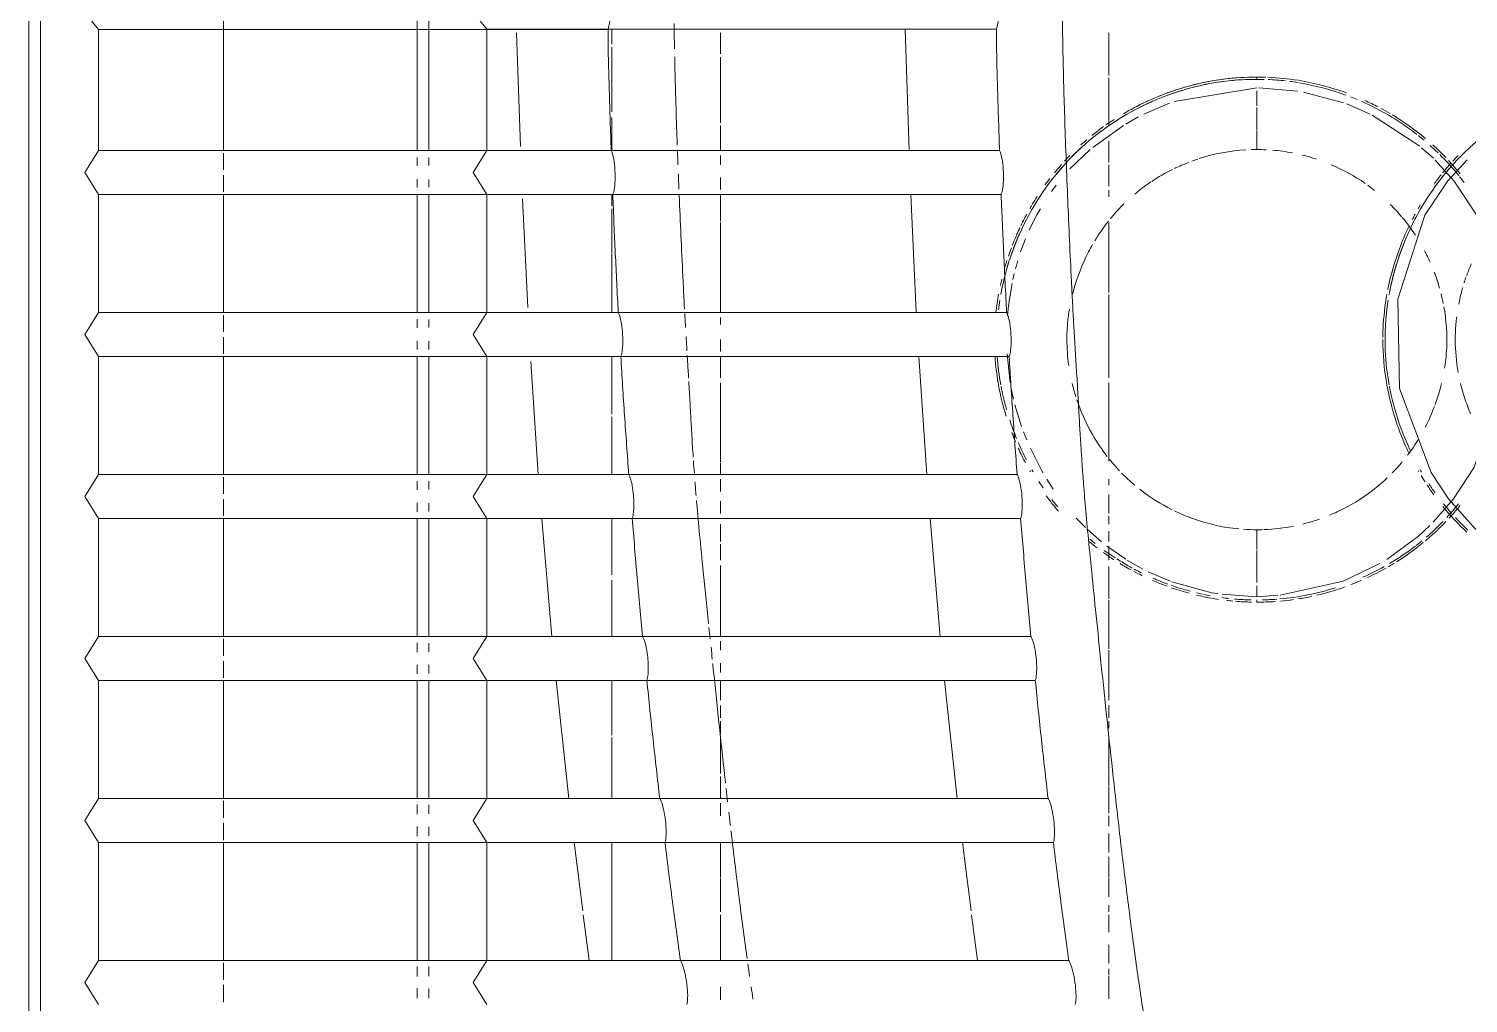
# Model space of a CAD drawing. Header units: millimetres. Extents: x -4000 to 187956, y -58990 to 162485.
# Drawn here: x 3448.1 to 3744.6, y 81072.8 to 81273.4 of the extents above; entities that cross this region are included whole.
import ezdxf

# ---------------------------------------------------------------- set-up
doc = ezdxf.new("R2010")
doc.units = ezdxf.units.MM
doc.layers.add('P-SANR-FIXT', color=6, linetype='Continuous', lineweight=9)

# ---------------------------------------------------------------- blocks, each defined once
blk = doc.blocks.new('WCPan-SquattingPan-Vitra-ArkitektSeries-5952 - CMPX502N-V886-FFS - TANG 1')
at = {"layer": 'P-SANR-FIXT', "color": 250}
for p, q in [((-252.96, 212.38), (-252.96, -390.25)), ((-238.61, 63.05), (-250.56, 77.95)), ((-250.56, 77.95), (-250.56, -314.32)), ((-133.65, 63.05), (-238.61, 63.05)), ((-238.61, 63.05), (-238.61, 38.12)), ((-133, 38.12), (-238.61, 38.12)), ((-238.61, 29.03), (-132.67, 29.03)), ((-238.61, 29.03), (-238.61, 4.77)), ((-131.54, 4.77), (-238.61, 4.77)), ((-238.61, -4.33), (-131.02, -4.33)), ((-238.61, -4.33), (-238.61, -28.59)), ((-129.37, -28.59), (-238.61, -28.59)), ((-238.61, -37.68), (-128.66, -37.68)), ((-238.61, -37.68), (-238.61, -61.94)), ((-126.53, -61.94), (-238.61, -61.94)), ((-238.61, -71.04), (-125.64, -71.04)), ((-238.61, -71.04), (-238.61, -95.3)), ((-123, -95.3), (-238.61, -95.3)), ((-238.61, -104.39), (-121.92, -104.39)), ((-238.61, -104.39), (-238.61, -128.65)), ((-118.74, -128.65), (-238.61, -128.65))]:
    blk.add_line(p, q, dxfattribs=at)
at = {"layer": 'P-SANR-FIXT', "color": 252}
for p, q in [((-212.88, 38.12), (-212.88, 199.94)), ((-17.05, 48.18), (0, 51.01)), ((0.39, 51.01), (8.43, 50.31)), ((-23.3, 45.59), (-18, 47.85)), ((9.63, 50.11), (17.83, 47.93)), ((18.5, 47.69), (23.34, 45.6)), ((-27.01, 43.55), (-24.44, 45.01)), ((23.73, 45.41), (33.56, 38.99)), ((-33.81, 38.73), (-27.5, 43.26)), ((0, 39.21), (0, 38.3)), ((33.93, 38.68), (36.35, 36.52)), ((-212.88, 34.16), (-212.88, 37.56)), ((-38.5, 34.33), (-34.35, 38.29)), ((36.73, 36.15), (40.64, 31.78)), ((-212.88, 29.59), (-212.88, 33)), ((-212.88, 4.77), (-212.88, 29.03)), ((-51.35, 4.07), (-51.14, 6.14)), ((-212.88, 0.8), (-212.88, 4.22)), ((-212.88, -3.77), (-212.88, -0.35)), ((-212.88, -28.59), (-212.88, -4.33)), ((-212.88, -32.57), (-212.88, -29.13)), ((-212.88, -37.13), (-212.88, -33.69)), ((40.52, -33.59), (36.32, -38.43)), ((-212.88, -61.94), (-212.88, -37.68)), ((-31.97, -42.5), (-35.05, -39.77)), ((33.31, -41.29), (26.78, -46.09)), ((35.61, -39.14), (33.31, -41.29)), ((-27.01, -46.07), (-30.89, -43.36)), ((-23.49, -48.1), (-26.75, -46.24)), ((-17.76, -50.6), (-22.38, -48.65)), ((0, -53.77), (-7.16, -53.25)), ((4.39, -53.46), (0, -53.77)), ((-212.88, -65.93), (-212.88, -62.47)), ((-212.88, -70.5), (-212.88, -67.03)), ((-212.88, -95.3), (-212.88, -71.04)), ((-212.88, -99.3), (-212.88, -95.8)), ((-212.88, -103.87), (-212.88, -100.36)), ((-212.88, -128.65), (-212.88, -104.39)), ((-212.88, -132.68), (-212.88, -129.14)), ((-212.88, -137.24), (-212.88, -133.7))]:
    blk.add_line(p, q, dxfattribs=at)
at = {"layer": 'P-SANR-FIXT', "color": 253}
for p, q in [((-151.68, 38.96), (-152.5, 62.32)), ((-110.49, 62.37), (-110.49, 57.98)), ((-110.49, 57.35), (-110.49, 43.83)), ((-110.49, 43.23), (-110.49, 38.12)), ((-110.49, 37.07), (-110.49, 35.13)), ((-110.49, 32.55), (-110.49, 30.09)), ((-42.31, 29.66), (-41.31, 31)), ((-150.2, 5.76), (-151.24, 28.18)), ((-110.49, 29.03), (-110.49, 23.55)), ((-110.49, 23.26), (-110.49, 4.77)), ((-48.67, 17.27), (-47.67, 19.94)), ((-49.73, 13.75), (-49.27, 15.38)), ((-50.25, 11.58), (-49.97, 12.78)), ((-110.49, 3.73), (-110.49, 2.27)), ((-110.49, -0.79), (-110.49, -3.28)), ((-148.01, -28.61), (-149.57, -5.33)), ((-110.49, -4.33), (-110.49, -8.73)), ((-50.8, -9.76), (-51.46, -3.79)), ((-110.49, -9.76), (-110.49, -26.01)), ((-50.12, -13.08), (-50.58, -10.93)), ((-48.46, -18.71), (-49.83, -14.25)), ((-47.41, -21.45), (-48.04, -19.85)), ((-44.22, -28.02), (-46.66, -23.19)), ((-110.49, -26.21), (-110.49, -28.59)), ((-110.49, -29.6), (-110.49, -32.12)), ((-41.99, -31.61), (-43.29, -29.6)), ((-110.49, -34.12), (-110.49, -36.65)), ((-145.19, -61.94), (-147.31, -37.71)), ((-35.3, -39.54), (-37.21, -37.59)), ((-110.49, -38.82), (-110.49, -42.42)), ((-110.49, -42.94), (-110.49, -46.26)), ((-110.49, -47.33), (-110.49, -61.94)), ((-110.49, -62.92), (-110.49, -64.79)), ((-110.49, -67.45), (-110.49, -69.39)), ((-141.71, -95.3), (-144.31, -71.03)), ((-110.49, -71.04), (-110.49, -75.1)), ((-110.49, -76.15), (-110.49, -78.73)), ((-138.87, -118.43), (-140.63, -104.4)), ((-137.5, -128.65), (-138.76, -119.27))]:
    blk.add_line(p, q, dxfattribs=at)
at = {"layer": 'P-SANR-FIXT', "color": 90}
for p, q in [((0, 52.99), (0, 53.21)), ((0, -54.89), (0, -54.66))]:
    blk.add_line(p, q, dxfattribs=at)
at = {"layer": 'P-SANR-FIXT', "color": 254}
for p, q in [((0, 52.76), (0, 52.99)), ((-44.1, -28.22), (-44.22, -28.02)), ((0, -39.97), (0, -40.86)), ((0, -54.66), (0, -54.43)), ((-110.49, -79.39), (-110.49, -81.99)), ((-110.49, -82.76), (-110.49, -90.19)), ((-110.49, -90.81), (-110.49, -95.3)), ((-110.49, -96.25), (-110.49, -98.88)), ((-110.49, -104.39), (-110.49, -111.62)), ((-110.49, -111.78), (-110.49, -118.65)), ((-110.49, -119.26), (-110.49, -123.72)), ((-110.49, -123.78), (-110.49, -128.65)), ((-110.49, -134.09), (-110.49, -136.8))]:
    blk.add_line(p, q, dxfattribs=at)
at = {"layer": 'P-SANR-FIXT', "color": 250, "flags": 128}
for points in [[(-129.51, 77.95), (-132.07, 70.29), (-133.65, 63.06)], [(-238.61, 38.12), (-241.4, 33.57), (-238.61, 29.03)], [(40.65, 31.77), (45.09, 25.06), (50.96, 7.94), (50.77, -10.15), (44.67, -27.2), (40.52, -33.59)], [(-238.61, 4.77), (-241.4, 0.22), (-238.61, -4.33)], [(-238.61, -28.59), (-241.4, -33.13), (-238.61, -37.68)], [(-238.61, -61.94), (-241.4, -66.49), (-238.61, -71.04)], [(-238.61, -95.3), (-241.4, -99.84), (-238.61, -104.39)], [(-238.61, -128.65), (-241.4, -133.2), (-238.61, -137.74)]]:
    blk.add_lwpolyline(points, dxfattribs=at)
at = {"layer": 'P-SANR-FIXT', "color": 253, "flags": 128}
for points in [[(-46.9, 21.7), (-45.36, 24.77), (-44.59, 26.13)], [(-51.14, 6.14), (-50.98, 7.48), (-50.43, 10.73)]]:
    blk.add_lwpolyline(points, dxfattribs=at)
at = {"layer": 'P-SANR-FIXT', "color": 252, "flags": 128}
for points in [[(25.32, -46.95), (17.8, -50.59), (4.82, -53.42)], [(-8.07, -53.13), (-9.27, -52.94), (-17.51, -50.68)]]:
    blk.add_lwpolyline(points, dxfattribs=at)
at = {"layer": 'P-SANR-FIXT', "color": 250}
for points, knots in [([(40.28, 123.24), (41.22, 123.12), (45.06, 122.64), (51.71, 121.64), (60.17, 120.01), (68.57, 117.97), (76.78, 115.45), (84.8, 112.37), (91.35, 109.16), (96.35, 106.18), (99.91, 103.74), (103.38, 100.99), (107.85, 96.84), (112.84, 90.74), (116.21, 84.15), (117.97, 79.09), (118.88, 75.48), (119.45, 72.3), (119.77, 69.47), (119.93, 66.83), (119.98, 64.71), (119.99, 63.03), (119.99, 62.01), (119.98, 61.16), (119.97, 60.06), (119.93, 58.25), (119.86, 55.26), (119.75, 51.42), (119.64, 47.54), (119.53, 44.03), (119.42, 40.71), (119.29, 36.98), (119.11, 31.92), (118.92, 26.93), (118.73, 22.47), (118.58, 19.03), (118.44, 16.16), (118.31, 13.45), (118.19, 10.96), (118.07, 8.66), (117.96, 6.69), (117.85, 4.57), (117.69, 1.79), (117.49, -1.72), (117.23, -5.98), (116.95, -10.31), (116.66, -14.74), (116.26, -20.61), (115.51, -30.84), (114.35, -45.2), (112.27, -68.07), (109.21, -96.69), (105.5, -125.36), (102.12, -148.02), (99.36, -165), (96.36, -181.94), (93.51, -196.84), (91.28, -207.81), (89.79, -214.88), (88.65, -220.17), (87.48, -225.47), (86.49, -229.85), (85.66, -233.44), (84.91, -236.67), (84.11, -240.05), (83.22, -243.76), (82.25, -247.78), (81.22, -251.94), (80.18, -256.07), (79.26, -259.65), (78.18, -263.8), (76.91, -268.61), (75.82, -272.63), (74.96, -275.78), (74.1, -278.92), (73.15, -282.36), (72.21, -285.67), (71.41, -288.37), (70.37, -291.52), (69.25, -294.43), (68.05, -296.98), (67.13, -298.69), (66.09, -300.32), (64.44, -302.55), (61.91, -305.27), (58.14, -308.26), (54.39, -310.43), (51.04, -311.95), (47.42, -313.32), (43.15, -314.51), (39.85, -315.1), (38.38, -315.31)], [0.068767, 0.068767, 0.068767, 0.068767, 0.0735294, 0.0882353, 0.1029412, 0.1176471, 0.1323529, 0.1470588, 0.1617647, 0.1691176, 0.1764706, 0.1838235, 0.1911765, 0.2058824, 0.2205882, 0.2279412, 0.2352941, 0.2426471, 0.25, 0.2573529, 0.2647059, 0.2683824, 0.2720588, 0.2738971, 0.2757353, 0.2794118, 0.2830882, 0.2867647, 0.2904412, 0.2922794, 0.2941176, 0.2977941, 0.3014706, 0.3088235, 0.3161765, 0.3235294, 0.3308824, 0.3382353, 0.3455882, 0.3492647, 0.3529412, 0.3566176, 0.3602941, 0.3676471, 0.375, 0.3823529, 0.3897059, 0.3970588, 0.4117647, 0.4411765, 0.4705882, 0.5294118, 0.5882353, 0.6176471, 0.6470588, 0.6764706, 0.7058824, 0.7242647, 0.7334559, 0.7426471, 0.7518382, 0.7610294, 0.765625, 0.7702206, 0.7794118, 0.7886029, 0.7977941, 0.8069853, 0.8115809, 0.8161765, 0.8207721, 0.8253676, 0.8299632, 0.832261, 0.8345588, 0.8391544, 0.84375, 0.8483456, 0.8529412, 0.8621324, 0.8667279, 0.8713235, 0.8759191, 0.8805147, 0.8897059, 0.8988971, 0.9080882, 0.9126838, 0.9172794, 0.9264706, 0.9340926, 0.9340926, 0.9340926, 0.9340926]), ([(-133.65, 63.06), (-133.65, 61.03), (-133.61, 58.03), (-133.49, 53.87), (-133.37, 49.49), (-133.2, 44.17), (-133.07, 40.1), (-133, 38.12)], [0, 0, 0, 0, 0.25, 0.375, 0.5, 0.75, 1, 1, 1, 1])]:
    blk.add_open_spline(points, degree=3, knots=knots, dxfattribs=at)
at = {"layer": 'P-SANR-FIXT', "color": 252}
for points, knots in [([(-119.95, 59.07), (-119.97, 60.08), (-120.01, 62.05), (-120.03, 63.53), (-120.04, 64.27)], [-0.37694065, -0.37694065, -0.37694065, -0.37694065, -0.36904762, -0.35939518, -0.35939518, -0.35939518, -0.35939518]), ([(-119.39, 39.19), (-119.45, 40.84), (-119.59, 45.13), (-119.79, 51.56), (-119.88, 55.68), (-119.92, 57.42)], [-0.4120257, -0.4120257, -0.4120257, -0.4120257, -0.4047619, -0.39285714, -0.38095238, -0.38095238, -0.38095238, -0.38095238]), ([(0, 47.29), (0, 47.83), (0, 48.85), (0, 49.91), (0, 50.4)], [0.7958802, 0.7958802, 0.7958802, 0.7958802, 0.8888889, 0.9673127, 0.9673127, 0.9673127, 0.9673127]), ([(0, 42.26), (0, 42.65), (0, 43.5), (0, 44.47), (0, 44.98)], [0.457773, 0.457773, 0.457773, 0.457773, 0.5555556, 0.6555053, 0.6555053, 0.6555053, 0.6555053]), ([(-132.28, 34.73), (-132.34, 35.47), (-132.49, 36.52), (-132.77, 37.58), (-132.92, 37.97), (-133, 38.12)], [0.6, 0.6, 0.6, 0.6, 0.8, 0.9, 1, 1, 1, 1]), ([(-119.24, 35.14), (-119.25, 35.43), (-119.29, 36.47), (-119.33, 37.51), (-119.35, 38.25)], [-0.417957144, -0.417957144, -0.417957144, -0.417957144, -0.416666667, -0.413409345, -0.413409345, -0.413409345, -0.413409345]), ([(-16.95, 34.43), (-16.81, 34.49), (-15.83, 34.96), (-14.83, 35.38), (-13.97, 35.71)], [0.85730452, 0.85730452, 0.85730452, 0.85730452, 0.86111111, 0.88376489, 0.88376489, 0.88376489, 0.88376489]), ([(-132.67, 29.03), (-132.53, 29.34), (-132.3, 30.29), (-132.17, 32.06), (-132.19, 33.21), (-132.2, 33.59)], [0, 0, 0, 0, 0.2, 0.4, 0.5, 0.5, 0.5, 0.5]), ([(-25.15, 29.15), (-24.72, 29.51), (-23.64, 30.38), (-22.51, 31.18), (-21.83, 31.64)], [0.77777778, 0.77777778, 0.77777778, 0.77777778, 0.79166667, 0.8115823, 0.8115823, 0.8115823, 0.8115823]), ([(-117.9, 5.46), (-117.92, 5.87), (-118.02, 7.77), (-118.26, 12.58), (-118.59, 19.7), (-118.85, 25.56), (-118.98, 28.72), (-119, 29.15)], [-0.45997852, -0.45997852, -0.45997852, -0.45997852, -0.45833333, -0.45238095, -0.44047619, -0.42857143, -0.42666938, -0.42666938, -0.42666938, -0.42666938]), ([(-30.17, 24.07), (-30.1, 24.16), (-29.23, 25.21), (-28.3, 26.22), (-27.4, 27.1)], [0.71958218, 0.71958218, 0.71958218, 0.71958218, 0.72222222, 0.753014, 0.753014, 0.753014, 0.753014]), ([(-37.94, 8.6), (-37.89, 8.82), (-37.1, 11.8), (-35.76, 15.22), (-34.13, 18.23), (-33.85, 18.72)], [0.57764217, 0.57764217, 0.57764217, 0.57764217, 0.58333333, 0.65277778, 0.66666667, 0.66666667, 0.66666667, 0.66666667]), ([(38.52, 5.95), (39.02, 3.16), (39.28, -0.49), (39, -4.12), (38.91, -4.91)], [0.44444444, 0.44444444, 0.44444444, 0.44444444, 0.51388889, 0.53326708, 0.53326708, 0.53326708, 0.53326708]), ([(-117.69, 1.67), (-117.7, 1.85), (-117.75, 2.81), (-117.8, 3.77), (-117.85, 4.56)], [-0.464961336, -0.464961336, -0.464961336, -0.464961336, -0.464285714, -0.461173672, -0.461173672, -0.461173672, -0.461173672]), ([(-117.41, -3.12), (-117.42, -2.89), (-117.48, -1.9), (-117.54, -0.92), (-117.58, -0.17)], [-0.471134213, -0.471134213, -0.471134213, -0.471134213, -0.470238095, -0.467353629, -0.467353629, -0.467353629, -0.467353629]), ([(-117.05, -8.8), (-117.09, -8.26), (-117.17, -6.92), (-117.27, -5.33), (-117.33, -4.31), (-117.35, -4.09)], [-0.478297483, -0.478297483, -0.478297483, -0.478297483, -0.476190476, -0.473214286, -0.472355051, -0.472355051, -0.472355051, -0.472355051]), ([(-116.11, -25), (-116.12, -24.8), (-116.23, -23.09), (-116.42, -20.03), (-116.64, -15.92), (-116.84, -12.43), (-116.96, -10.23), (-117.01, -9.47)], [-0.50077706, -0.50077706, -0.50077706, -0.50077706, -0.5, -0.49404762, -0.48809524, -0.48214286, -0.47916667, -0.47916667, -0.47916667, -0.47916667]), ([(-30.82, -24.91), (-31.93, -23.47), (-34.41, -19.77), (-36.25, -15.7), (-37.08, -13.2)], [0.2891402, 0.2891402, 0.2891402, 0.2891402, 0.3333333, 0.3975856, 0.3975856, 0.3975856, 0.3975856]), ([(-128.39, -33.1), (-128.42, -32.72), (-128.54, -31.57), (-128.8, -30.18), (-129.12, -29.13), (-129.29, -28.74), (-129.37, -28.59)], [0.5, 0.5, 0.5, 0.5, 0.6, 0.8, 0.9, 1, 1, 1, 1]), ([(26.86, -29.3), (25.89, -30.21), (22.71, -32.92), (18.65, -35.37), (15.56, -36.74), (15.06, -36.95)], [0.7591942, 0.7591942, 0.7591942, 0.7591942, 0.7916667, 0.8611111, 0.8741374, 0.8741374, 0.8741374, 0.8741374]), ([(-112.93, -59.3), (-113.33, -55.47), (-114.32, -45.79), (-115.05, -38.32), (-115.41, -34.2), (-115.43, -33.97)], [-0.53075049, -0.53075049, -0.53075049, -0.53075049, -0.52380952, -0.51190476, -0.5112056, -0.5112056, -0.5112056, -0.5112056]), ([(0, -50.84), (0, -50.36), (0, -49.18), (0, -47.4), (0, -46.19), (0, -45.62)], [0.1474045, 0.1474045, 0.1474045, 0.1474045, 0.2222222, 0.3333333, 0.4444444, 0.4444444, 0.4444444, 0.4444444]), ([(-125.45, -66.45), (-125.49, -66.06), (-125.64, -64.92), (-125.92, -63.53), (-126.26, -62.49), (-126.44, -62.1), (-126.53, -61.94)], [0.5, 0.5, 0.5, 0.5, 0.6, 0.8, 0.9, 1, 1, 1, 1]), ([(-109.44, -92.19), (-109.48, -91.79), (-110.43, -83.3), (-111.3, -74.96), (-112.06, -67.67), (-112.08, -67.54)], [-0.5481991, -0.5481991, -0.5481991, -0.5481991, -0.54761905, -0.53571429, -0.5355081, -0.5355081, -0.5355081, -0.5355081]), ([(-125.64, -71.04), (-125.52, -70.72), (-125.39, -70), (-125.35, -69.02), (-125.35, -68.67)], [0, 0, 0, 0, 0.2, 0.3, 0.3, 0.3, 0.3]), ([(-121.83, -99.79), (-121.88, -99.41), (-122.05, -98.26), (-122.36, -96.88), (-122.73, -95.84), (-122.91, -95.45), (-123, -95.3)], [0.5, 0.5, 0.5, 0.5, 0.6, 0.8, 0.9, 1, 1, 1, 1]), ([(-105, -128.26), (-105.01, -128.15), (-105.58, -124.01), (-106.67, -115.71), (-107.73, -106.98), (-108.27, -102.43), (-108.32, -102)], [-0.56564772, -0.56564772, -0.56564772, -0.56564772, -0.56547619, -0.55952381, -0.55357143, -0.55295671, -0.55295671, -0.55295671, -0.55295671])]:
    blk.add_open_spline(points, degree=3, knots=knots, dxfattribs=at)
at = {"layer": 'P-SANR-FIXT', "color": 254}
for points in [[(-52.75, 8.46), (-51.64, 14.59), (-47.28, 26.49), (-35.18, 41.08), (-18.67, 50.53), (-6.24, 52.8), (0, 52.76)], [(-17.65, 49.76), (-17.19, 49.92), (-16.73, 50.07), (-16.26, 50.22)], [(-34.01, 40.58), (-33.61, 40.92), (-33.2, 41.24), (-32.78, 41.56)], [(0, 39.21), (0, 39.25), (0, 39.34), (0, 39.48)], [(34.44, 40.22), (34.06, 40.55), (33.67, 40.86), (33.27, 41.18)], [(-41.34, 33.22), (-40.91, 33.75), (-40.47, 34.27), (-40.01, 34.78)], [(-43.6, 31.05), (-43.3, 31.47), (-42.98, 31.89), (-42.66, 32.31)], [(-46.75, 26.18), (-46.63, 26.39), (-46.5, 26.6), (-46.38, 26.81)], [(-46.35, 25.95), (-46.18, 26.25), (-46.01, 26.55), (-45.83, 26.84)], [(-46.25, 27.03), (-45.93, 27.56), (-45.6, 28.09), (-45.27, 28.61)], [(-45.83, 26.84), (-45.59, 27.24), (-45.35, 27.63), (-45.1, 28.02)], [(-48.35, 22.13), (-48.07, 22.72), (-47.78, 23.3), (-47.48, 23.88)], [(-49.48, 20.74), (-49.26, 21.24), (-49.04, 21.73), (-48.81, 22.22)], [(-51.18, 16.34), (-50.99, 16.91), (-50.78, 17.48), (-50.57, 18.04)], [(-50.39, 18.53), (-50.11, 19.24), (-49.83, 19.94), (-49.52, 20.64)], [(-50.1, 18.02), (-49.75, 18.93), (-49.38, 19.84), (-48.99, 20.73)], [(-51.84, 14.24), (-51.72, 14.65), (-51.6, 15.06), (-51.47, 15.47)], [(-51.61, 13.43), (-51.46, 13.96), (-51.3, 14.49), (-51.13, 15.02)], [(-50.77, 16.14), (-50.63, 16.55), (-50.49, 16.96), (-50.34, 17.38)], [(-52.22, 11.05), (-52.1, 11.56), (-51.97, 12.07), (-51.84, 12.57)], [(-52.84, 10.34), (-52.75, 10.77), (-52.65, 11.2), (-52.55, 11.62)], [(-52.62, 9.14), (-52.51, 9.72), (-52.39, 10.29), (-52.26, 10.86)], [(-53.74, 4.79), (-53.61, 6.04), (-53.43, 7.29), (-53.2, 8.54)], [(-53.22, 5.29), (-53.14, 5.97), (-53.05, 6.64), (-52.94, 7.31)], [(-38.76, -6.14), (-39, -4.38), (-39.13, -2.61), (-39.13, -0.84)], [(-53.28, -9.76), (-53.59, -7.97), (-53.8, -6.16), (-53.93, -4.34)], [(-52.75, -10.13), (-53.1, -8.21), (-53.34, -6.28), (-53.47, -4.34)], [(-53.2, -10.2), (-53.23, -10.06), (-53.25, -9.91), (-53.28, -9.76)], [(-51.64, -16.62), (-52.29, -14.51), (-52.81, -12.37), (-53.2, -10.2)], [(-49.5, -21.18), (-50.02, -19.93), (-50.49, -18.66), (-50.91, -17.37)], [(-49.72, -21.86), (-49.98, -21.24), (-50.23, -20.62), (-50.47, -19.99)], [(-47.47, -25.56), (-48.08, -24.4), (-48.64, -23.22), (-49.16, -22.01)], [(-47.68, -26.16), (-48.2, -25.17), (-48.69, -24.17), (-49.15, -23.16)], [(-46.65, -28.03), (-46.68, -27.97), (-46.72, -27.9), (-46.75, -27.84)], [(-46.1, -28.06), (-46.19, -27.91), (-46.27, -27.76), (-46.36, -27.62)], [(-44, -31.37), (-44.3, -30.93), (-44.6, -30.48), (-44.89, -30.02)], [(-42.43, -34.27), (-42.75, -33.85), (-43.07, -33.43), (-43.39, -33)], [(-40.87, -36.17), (-41.39, -35.56), (-41.9, -34.94), (-42.39, -34.31)], [(-41.03, -35.29), (-41.44, -34.79), (-41.85, -34.29), (-42.24, -33.78)], [(0, -41.15), (0, -40.99), (0, -40.9), (0, -40.86)], [(-33.28, -42.84), (-33.67, -42.53), (-34.06, -42.22), (-34.44, -41.89)], [(32.79, -43.23), (33.2, -42.91), (33.61, -42.59), (34, -42.26)], [(-27.28, -46.95), (-27.35, -46.91), (-27.43, -46.87), (-27.5, -46.82)]]:
    blk.add_open_spline(points, degree=3, dxfattribs=at)
at = {"layer": 'P-SANR-FIXT', "color": 253}
for points, knots in [([(-27.5, 45.68), (-25.98, 46.57), (-17.45, 51.06), (-7.87, 53.26), (0, 53.21)], [0.8300016, 0.8300016, 0.8300016, 0.8300016, 0.8611111, 1, 1, 1, 1]), ([(32.96, 41.42), (32.85, 41.51), (29.65, 43.98), (25.82, 46.29), (21.91, 48.06), (21.54, 48.22)], [0.78908843, 0.78908843, 0.78908843, 0.78908843, 0.79166667, 0.86111111, 0.86823494, 0.86823494, 0.86823494, 0.86823494]), ([(-33.97, 41.2), (-33.61, 41.49), (-32.83, 42.11), (-32.03, 42.7), (-31.59, 43.02)], [0.78363291, 0.78363291, 0.78363291, 0.78363291, 0.79166667, 0.80126638, 0.80126638, 0.80126638, 0.80126638]), ([(41.59, 32.94), (41.4, 33.17), (40.17, 34.67), (38.86, 36.1), (37.69, 37.26)], [0.71697792, 0.71697792, 0.71697792, 0.71697792, 0.72222222, 0.75163196, 0.75163196, 0.75163196, 0.75163196]), ([(-39.13, -0.84), (-39.13, -0.27), (-39.09, 1.82), (-38.86, 3.91), (-38.61, 5.42)], [0.5, 0.5, 0.5, 0.5, 0.51388889, 0.55122647, 0.55122647, 0.55122647, 0.55122647]), ([(38.05, -9.86), (37.96, -10.22), (37.58, -11.69), (37.12, -13.13), (36.73, -14.2)], [0.57417491, 0.57417491, 0.57417491, 0.57417491, 0.58333333, 0.61111111, 0.61111111, 0.61111111, 0.61111111]), ([(41.85, -35.01), (41.7, -35.2), (40.96, -36.1), (40.2, -36.96), (39.58, -37.63)], [0.71782497, 0.71782497, 0.71782497, 0.71782497, 0.72222222, 0.73826752, 0.73826752, 0.73826752, 0.73826752]), ([(34.27, -42.63), (33.82, -43), (32.05, -44.4), (30.2, -45.68), (28.78, -46.57)], [0.78135794, 0.78135794, 0.78135794, 0.78135794, 0.79166667, 0.82115239, 0.82115239, 0.82115239, 0.82115239])]:
    blk.add_open_spline(points, degree=3, knots=knots, dxfattribs=at)
for points in [[(-18.43, 49.96), (-17.65, 50.25), (-16.86, 50.52), (-16.06, 50.77)], [(-16.18, 50.25), (-15.77, 50.38), (-15.36, 50.51), (-14.96, 50.63)], [(-14.88, 51.12), (-12.75, 51.74), (-10.58, 52.23), (-8.38, 52.57)], [(-14.41, 50.78), (-12.34, 51.37), (-10.24, 51.82), (-8.11, 52.15)], [(-7.82, 52.2), (-5.23, 52.58), (-2.62, 52.77), (0, 52.76)], [(-7.77, 52.67), (-5.82, 52.95), (-3.85, 53.13), (-1.87, 53.19)], [(-1.66, 53.2), (-1.1, 53.21), (-0.55, 53.22), (0, 53.21)], [(0, 53.21), (0.61, 53.22), (1.22, 53.21), (1.83, 53.19)], [(1.53, 52.74), (1.02, 52.76), (0.51, 52.76), (0, 52.76)], [(2.24, 53.18), (4.33, 53.1), (6.41, 52.89), (8.48, 52.56)], [(5.89, 52.45), (4.7, 52.58), (3.51, 52.67), (2.31, 52.72)], [(8.48, 52.1), (7.92, 52.19), (7.36, 52.27), (6.79, 52.34)], [(8.63, 52.53), (11.98, 51.99), (15.28, 51.11), (18.48, 49.95)], [(18.32, 49.52), (15.19, 50.66), (11.97, 51.52), (8.69, 52.06)], [(-25.52, 46.79), (-24.89, 47.13), (-24.26, 47.45), (-23.62, 47.76)], [(-23.01, 47.55), (-22.5, 47.8), (-21.99, 48.03), (-21.47, 48.25)], [(-22.6, 48.25), (-22.15, 48.45), (-21.7, 48.65), (-21.25, 48.85)], [(-20.33, 49.23), (-19.72, 49.48), (-19.1, 49.72), (-18.47, 49.95)], [(20.67, 48.59), (20.21, 48.79), (19.75, 48.98), (19.28, 49.16)], [(22.25, 48.41), (23.16, 47.99), (24.07, 47.55), (24.96, 47.09)], [(-31.28, 42.68), (-30.31, 43.38), (-29.32, 44.03), (-28.31, 44.66)], [(-31.09, 43.37), (-30.53, 43.76), (-29.97, 44.14), (-29.4, 44.51)], [(-27.5, 45.15), (-27.19, 45.34), (-26.89, 45.52), (-26.58, 45.69)], [(-25.57, 46.25), (-24.83, 46.65), (-24.08, 47.04), (-23.32, 47.4)], [(0, 44.98), (0, 45.04), (0, 45.1), (0, 45.16)], [(25.54, 46.79), (26.19, 46.44), (26.84, 46.07), (27.48, 45.7)], [(27.93, 45.43), (30.33, 43.99), (32.61, 42.36), (34.74, 40.57)], [(-38.17, 36.76), (-37.37, 37.58), (-36.55, 38.38), (-35.69, 39.14)], [(-36.26, 39.25), (-35.85, 39.61), (-35.44, 39.97), (-35.03, 40.33)], [(37.33, 37.61), (36.8, 38.13), (36.25, 38.64), (35.7, 39.13)], [(36.24, 39.26), (37.15, 38.43), (38.04, 37.57), (38.89, 36.68)], [(-39.63, 35.91), (-39.26, 36.31), (-38.89, 36.7), (-38.51, 37.08)], [(9.34, 37.18), (10.33, 36.93), (11.3, 36.65), (12.27, 36.33)], [(39.5, 36.04), (40.32, 35.15), (41.11, 34.23), (41.88, 33.29)], [(-132.2, 33.59), (-132.22, 33.97), (-132.24, 34.36), (-132.28, 34.73)], [(42.71, 31.49), (42.4, 31.91), (42.08, 32.32), (41.76, 32.72)], [(27.47, 27.02), (28.29, 26.21), (29.07, 25.36), (29.81, 24.48)], [(-37.27, -12.62), (-37.56, -11.71), (-37.82, -10.79), (-38.05, -9.86)], [(39.12, -37.45), (39.96, -36.54), (40.77, -35.61), (41.54, -34.65)], [(34.88, -41.53), (36.08, -40.49), (37.24, -39.4), (38.34, -38.26)], [(38.95, -38.3), (38.38, -38.89), (37.8, -39.47), (37.2, -40.04)], [(37.13, -40.11), (36.36, -40.84), (35.56, -41.56), (34.73, -42.25)], [(-32.89, -43.73), (-33.44, -43.31), (-33.99, -42.87), (-34.52, -42.42)], [(-29.17, -45.78), (-29.94, -45.28), (-30.7, -44.77), (-31.45, -44.23)], [(27.29, -46.95), (29.15, -45.86), (30.94, -44.65), (32.65, -43.34)], [(-29.44, -46.16), (-30.19, -45.67), (-30.93, -45.17), (-31.66, -44.64)], [(-27.5, -46.82), (-27.95, -46.56), (-28.39, -46.28), (-28.83, -46)], [(-27.51, -47.35), (-27.73, -47.22), (-27.96, -47.08), (-28.19, -46.95)], [(-25.99, -48.22), (-26.46, -47.96), (-26.94, -47.69), (-27.4, -47.41)], [(-25.67, -47.87), (-26.21, -47.57), (-26.75, -47.27), (-27.28, -46.95)], [(28.18, -46.94), (27.79, -47.18), (27.4, -47.41), (27.01, -47.64)], [(-23.62, -49.44), (-24.2, -49.15), (-24.78, -48.86), (-25.35, -48.56)], [(-23.81, -48.83), (-24.3, -48.59), (-24.78, -48.34), (-25.26, -48.08)], [(-18.32, -51.19), (-19.37, -50.81), (-20.41, -50.39), (-21.43, -49.94)], [(21.56, -50.38), (20.83, -50.7), (20.1, -51), (19.36, -51.29)], [(21.83, -49.77), (23.32, -49.1), (24.77, -48.37), (26.19, -47.58)], [(26.53, -47.91), (25.32, -48.59), (24.09, -49.22), (22.83, -49.81)], [(-18.48, -51.62), (-19.49, -51.25), (-20.49, -50.85), (-21.48, -50.42)], [(-13.96, -53.05), (-15.2, -52.72), (-16.43, -52.34), (-17.65, -51.91)], [(-13.68, -52.66), (-15, -52.3), (-16.31, -51.9), (-17.6, -51.45)], [(-11.25, -53.24), (-11.65, -53.16), (-12.05, -53.06), (-12.45, -52.97)], [(-9.64, -53.57), (-10.09, -53.48), (-10.54, -53.4), (-10.98, -53.3)], [(4.71, -54.24), (8.6, -53.9), (12.45, -53.11), (16.18, -51.92)], [(18.2, -51.72), (16.26, -52.42), (14.28, -53.01), (12.28, -53.48)], [(-9.49, -54.06), (-10.48, -53.88), (-11.47, -53.67), (-12.45, -53.44)], [(-7.89, -54.32), (-8.38, -54.25), (-8.87, -54.17), (-9.36, -54.08)], [(-5.78, -54.13), (-6.26, -54.08), (-6.74, -54.02), (-7.22, -53.96)], [(-4.98, -54.67), (-5.4, -54.63), (-5.81, -54.59), (-6.22, -54.54)], [(-1.19, -54.42), (-2.33, -54.4), (-3.47, -54.34), (-4.61, -54.25)], [(-1.11, -54.88), (-2.21, -54.86), (-3.3, -54.81), (-4.4, -54.72)], [(3.87, -54.76), (2.58, -54.85), (1.29, -54.89), (0, -54.89)], [(1.16, -54.42), (2.14, -54.41), (3.12, -54.36), (4.09, -54.29)], [(7.55, -54.37), (6.65, -54.5), (5.74, -54.6), (4.84, -54.68)], [(11.33, -53.69), (10.38, -53.9), (9.43, -54.08), (8.48, -54.23)]]:
    blk.add_open_spline(points, degree=3, dxfattribs=at)
at = {"layer": 'P-SANR-FIXT', "color": 252}
for points in [[(0, 45.16), (0, 45.74), (0, 46.35), (0, 46.98)], [(0, 40.94), (0, 41.28), (0, 41.67), (0, 42.1)], [(0, 39.48), (0, 39.62), (0, 40), (0, 40.6), (0, 40.94)], [(-13.38, 35.93), (-12.98, 36.08), (-12.59, 36.22), (-12.19, 36.35)], [(-11.9, 36.44), (-8.77, 37.45), (-5.52, 38.06), (-2.25, 38.24)], [(-1.19, 38.29), (-0.79, 38.3), (-0.4, 38.3), (0, 38.3)], [(0, 38.3), (0.65, 38.3), (1.29, 38.29), (1.93, 38.26)], [(3.22, 38.18), (4.6, 38.06), (5.98, 37.88), (7.35, 37.61)], [(-119.04, 30.12), (-119.08, 31.16), (-119.12, 32.2), (-119.16, 33.24)], [(-21.66, 31.75), (-20.29, 32.66), (-18.85, 33.49), (-17.38, 34.22)], [(15.29, 35.19), (17.74, 34.15), (20.09, 32.86), (22.29, 31.34)], [(22.83, 30.96), (23.3, 30.62), (23.77, 30.26), (24.23, 29.9)], [(29.95, 24.32), (30.92, 23.16), (31.82, 21.94), (32.65, 20.67)], [(-33.38, 19.51), (-32.53, 20.93), (-31.58, 22.29), (-30.56, 23.58)], [(34.51, 17.52), (34.93, 16.72), (35.33, 15.91), (35.7, 15.09)], [(36.55, 13.01), (36.95, 11.95), (37.31, 10.88), (37.62, 9.79)], [(37.94, 8.6), (38.11, 7.94), (38.26, 7.27), (38.4, 6.6)], [(-131.08, 3.4), (-131.14, 3.7), (-131.29, 4.22), (-131.45, 4.61), (-131.54, 4.77)], [(-130.74, 1.38), (-130.82, 2.12), (-130.94, 2.82), (-131.08, 3.4)], [(-131.02, -4.33), (-130.88, -4.01), (-130.67, -3.06), (-130.57, -0.94), (-130.66, 0.64), (-130.74, 1.38)], [(38.9, -4.99), (38.84, -5.57), (38.76, -6.15), (38.67, -6.73)], [(36.63, -14.45), (36.07, -15.97), (35.41, -17.45), (34.66, -18.89)], [(33.36, -21.22), (32.65, -22.39), (31.88, -23.53), (31.06, -24.61)], [(-115.87, -28.33), (-115.94, -27.46), (-116, -26.62), (-116.05, -25.81)], [(-28.28, -27.87), (-28.99, -27.12), (-29.68, -26.33), (-30.34, -25.52)], [(29.96, -26), (29.3, -26.79), (28.61, -27.55), (27.89, -28.29)], [(-25.14, -30.83), (-26.08, -30.04), (-26.99, -29.2), (-27.85, -28.32)], [(-115.51, -32.95), (-115.6, -31.96), (-115.67, -31.02), (-115.74, -30.11)], [(-17.45, -35.87), (-19.81, -34.69), (-22.05, -33.28), (-24.13, -31.66)], [(-128.66, -37.68), (-128.54, -37.37), (-128.35, -36.41), (-128.31, -34.99), (-128.33, -34.24)], [(-13.38, -37.62), (-14.6, -37.17), (-15.8, -36.66), (-16.98, -36.1)], [(-3.7, -39.81), (-7.01, -39.5), (-10.26, -38.75), (-13.38, -37.62)], [(12.91, -37.77), (11.77, -38.17), (10.61, -38.52), (9.44, -38.82)], [(0, -39.97), (-0.92, -39.98), (-1.84, -39.95), (-2.75, -39.88)], [(1.29, -39.96), (0.86, -39.97), (0.43, -39.97), (0, -39.97)], [(0, -44.06), (0, -43.58), (0, -42.72), (0, -41.73), (0, -41.3), (0, -41.15)], [(7.61, -39.23), (5.59, -39.64), (3.53, -39.88), (1.47, -39.95)], [(0, -45.62), (0, -45.14), (0, -44.69), (0, -44.27)], [(0, -53.77), (0, -53.03), (0, -52.28), (0, -51.55)], [(-112.6, -62.47), (-112.69, -61.68), (-112.77, -60.9), (-112.85, -60.12)], [(-112.17, -66.62), (-112.26, -65.8), (-112.34, -64.99), (-112.43, -64.19)], [(-125.35, -68.67), (-125.34, -68.33), (-125.35, -67.96), (-125.37, -67.59)], [(-109.01, -95.99), (-109.11, -95.07), (-109.22, -94.16), (-109.32, -93.25)], [(-108.45, -100.88), (-108.55, -99.96), (-108.66, -99.04), (-108.77, -98.13)], [(-121.92, -104.39), (-121.8, -104.07), (-121.65, -103.11), (-121.67, -101.68), (-121.72, -100.93)], [(-117.46, -133.14), (-117.52, -132.75), (-117.65, -131.99), (-117.89, -130.92), (-118.16, -129.97), (-118.45, -129.19), (-118.64, -128.81), (-118.74, -128.65)], [(-104.48, -131.95), (-104.6, -131.09), (-104.72, -130.22), (-104.84, -129.35)], [(-117.44, -137.74), (-117.33, -137.43), (-117.2, -136.46), (-117.25, -135.03), (-117.33, -134.28)], [(-103.8, -136.61), (-103.93, -135.77), (-104.05, -134.93), (-104.17, -134.08)]]:
    blk.add_open_spline(points, degree=3, dxfattribs=at)
at = {"layer": 'P-SANR-FIXT', "color": 254}
for points, knots in [([(-41.7, 33.52), (-41.59, 33.65), (-41.12, 34.22), (-40.64, 34.78), (-40.26, 35.21)], [0.71922351, 0.71922351, 0.71922351, 0.71922351, 0.72222222, 0.73227869, 0.73227869, 0.73227869, 0.73227869]), ([(-48.64, 22.57), (-48.4, 23.08), (-48, 23.89), (-47.57, 24.68), (-47.42, 24.97)], [0.64266071, 0.64266071, 0.64266071, 0.64266071, 0.65277778, 0.6585502, 0.6585502, 0.6585502, 0.6585502]), ([(-51.54, -15.32), (-51.6, -15.11), (-52.05, -13.49), (-52.43, -11.85), (-52.7, -10.41)], [-0.58723672, -0.58723672, -0.58723672, -0.58723672, -0.58333333, -0.55729237, -0.55729237, -0.55729237, -0.55729237])]:
    blk.add_open_spline(points, degree=3, knots=knots, dxfattribs=at)
at = {"layer": 'P-SANR-FIXT', "color": 250}
for points in [[(-132.67, 29.03), (-132.51, 24.99), (-132.16, 16.9), (-131.75, 8.81), (-131.54, 4.77)], [(-131.02, -4.33), (-130.78, -8.36), (-130.26, -16.46), (-129.68, -24.55), (-129.37, -28.59)], [(-128.33, -34.24), (-128.34, -33.87), (-128.36, -33.48), (-128.39, -33.1)], [(-128.66, -37.68), (-128.34, -41.67), (-127.65, -49.83), (-126.91, -57.92), (-126.53, -61.94)], [(-125.37, -67.59), (-125.39, -67.21), (-125.42, -66.83), (-125.45, -66.45)], [(-125.64, -71.04), (-125.23, -75.08), (-124.38, -83.17), (-123.47, -91.26), (-123, -95.3)], [(-121.72, -100.93), (-121.75, -100.56), (-121.79, -100.17), (-121.83, -99.79)], [(-121.92, -104.39), (-121.42, -108.44), (-120.4, -116.53), (-119.3, -124.61), (-118.74, -128.65)], [(-117.33, -134.28), (-117.36, -133.9), (-117.41, -133.52), (-117.46, -133.14)]]:
    blk.add_open_spline(points, degree=3, dxfattribs=at)
blk = doc.blocks.new('CMF2_NHAXUONG_A_rvt-1-FFS - TANG 1')
at = {"layer": 'P-SANR-FIXT', "color": 252}
for p, q in [((3528.08, 81422.65), (3528.08, 81248.4)), ((3530.48, 81288.22), (3530.48, 81248.4)), ((3629.4, 81248.39), (3628.57, 81273.36)), ((3568.15, 81248.4), (3568.15, 81249.77)), ((3528.08, 81246.96), (3528.08, 81245.25)), ((3530.48, 81246.91), (3530.48, 81245.3)), ((3740.37, 81242.1), (3744.37, 81246.47)), ((3528.08, 81242.47), (3528.08, 81240.75)), ((3530.48, 81242.42), (3530.48, 81240.8)), ((3528.08, 81239.3), (3528.08, 81215.04)), ((3530.48, 81239.3), (3530.48, 81215.04)), ((3630.89, 81215.06), (3629.77, 81239.3)), ((3670.54, 81233.54), (3670.54, 81219.15)), ((3670.54, 81218.76), (3670.54, 81201.54)), ((3528.08, 81213.63), (3528.08, 81211.88)), ((3530.48, 81213.58), (3530.48, 81211.93)), ((3528.08, 81209.14), (3528.08, 81207.37)), ((3530.48, 81209.09), (3530.48, 81207.43)), ((3528.08, 81205.95), (3528.08, 81181.69)), ((3530.48, 81205.95), (3530.48, 81181.69)), ((3633.03, 81181.67), (3631.4, 81205.96)), ((3670.54, 81200.51), (3670.54, 81184.42)), ((3528.08, 81180.31), (3528.08, 81178.5)), ((3530.48, 81180.26), (3530.48, 81178.55)), ((3746.16, 81170.33), (3740.49, 81176.65)), ((3528.08, 81175.81), (3528.08, 81173.99)), ((3530.48, 81175.77), (3530.48, 81174.05)), ((3528.08, 81172.59), (3528.08, 81148.33)), ((3530.48, 81172.59), (3530.48, 81148.33)), ((3635.84, 81148.34), (3633.73, 81172.57)), ((3528.08, 81146.99), (3528.08, 81145.11)), ((3530.48, 81146.94), (3530.48, 81145.16)), ((3528.08, 81142.5), (3528.08, 81140.61)), ((3530.48, 81142.45), (3530.48, 81140.66)), ((3528.08, 81139.24), (3528.08, 81114.98)), ((3530.48, 81139.24), (3530.48, 81114.98)), ((3639.33, 81114.97), (3636.73, 81139.25)), ((3528.08, 81113.68), (3528.08, 81111.72)), ((3530.48, 81113.63), (3530.48, 81111.77)), ((3528.08, 81109.19), (3528.08, 81107.21)), ((3530.48, 81109.14), (3530.48, 81107.26)), ((3528.08, 81105.88), (3528.08, 81081.62)), ((3530.48, 81105.88), (3530.48, 81081.62)), ((3642.16, 81091.84), (3640.41, 81105.87)), ((3643.53, 81081.62), (3642.27, 81091)), ((3528.08, 81080.38), (3528.08, 81078.33)), ((3530.48, 81080.33), (3530.48, 81078.37)), ((3528.08, 81075.88), (3528.08, 81073.82)), ((3530.48, 81075.84), (3530.48, 81073.86))]:
    blk.add_line(p, q, dxfattribs=at)
at = {"layer": 'P-SANR-FIXT', "color": 250}
for p, q in [((3542.43, 81273.33), (3530.48, 81288.22)), ((3647.39, 81273.33), (3542.43, 81273.33)), ((3542.43, 81273.33), (3542.43, 81248.4)), ((3648.04, 81248.4), (3542.43, 81248.4)), ((3542.43, 81239.3), (3648.37, 81239.3)), ((3542.43, 81239.3), (3542.43, 81215.04)), ((3649.5, 81215.04), (3542.43, 81215.04)), ((3542.43, 81205.95), (3650.02, 81205.95)), ((3542.43, 81205.95), (3542.43, 81181.69)), ((3651.66, 81181.69), (3542.43, 81181.69)), ((3542.43, 81172.59), (3652.37, 81172.59)), ((3542.43, 81172.59), (3542.43, 81148.33)), ((3654.51, 81148.33), (3542.43, 81148.33)), ((3542.43, 81139.24), (3655.4, 81139.24)), ((3542.43, 81139.24), (3542.43, 81114.98)), ((3658.03, 81114.98), (3542.43, 81114.98)), ((3542.43, 81105.88), (3659.12, 81105.88)), ((3542.43, 81105.88), (3542.43, 81081.62)), ((3662.3, 81081.62), (3542.43, 81081.62))]:
    blk.add_line(p, q, dxfattribs=at)
at = {"layer": 'P-SANR-FIXT', "color": 253}
for p, q in [((3568.15, 81270.28), (3568.15, 81273.33)), ((3670.54, 81272.64), (3670.54, 81263.81)), ((3568.15, 81256.37), (3568.15, 81269.68)), ((3670.54, 81263.37), (3670.54, 81255.27)), ((3568.15, 81249.77), (3568.15, 81255.19)), ((3670.54, 81255.16), (3670.54, 81253.5)), ((3670.54, 81250.35), (3670.54, 81245.91)), ((3670.54, 81245.41), (3670.54, 81241.05)), ((3568.15, 81237.01), (3568.15, 81239.3)), ((3670.54, 81240.2), (3670.54, 81238.83)), ((3568.15, 81227.26), (3568.15, 81236.37)), ((3568.15, 81215.04), (3568.15, 81227.09)), ((3568.15, 81194.11), (3568.15, 81205.95)), ((3568.15, 81181.69), (3568.15, 81193.52)), ((3670.54, 81180.73), (3670.54, 81179.44)), ((3670.54, 81177.56), (3670.54, 81173.6)), ((3568.15, 81161.03), (3568.15, 81172.59)), ((3670.54, 81173.14), (3670.54, 81171.45)), ((3670.54, 81169.97), (3670.54, 81167.85)), ((3670.54, 81166.94), (3670.54, 81164.02)), ((3670.54, 81162.75), (3670.54, 81156.06)), ((3568.15, 81148.33), (3568.15, 81159.89)), ((3670.54, 81155.82), (3670.54, 81145.76)), ((3670.54, 81145.49), (3670.54, 81135.18)), ((3568.15, 81128.01), (3568.15, 81139.24)), ((3670.54, 81134.19), (3670.54, 81131.55)), ((3568.15, 81114.98), (3568.15, 81127.52)), ((3568.15, 81081.62), (3568.15, 81105.88))]:
    blk.add_line(p, q, dxfattribs=at)
at = {"layer": 'P-SANR-FIXT', "color": 254}
for p, q in [((3670.54, 81130.89), (3670.54, 81129.41)), ((3670.54, 81127.3), (3670.54, 81117.41)), ((3670.54, 81117.26), (3670.54, 81111.9)), ((3670.54, 81111.37), (3670.54, 81109.27)), ((3670.54, 81107.73), (3670.54, 81103.81)), ((3670.54, 81102.93), (3670.54, 81098.79)), ((3670.54, 81098.65), (3670.54, 81094.71)), ((3670.54, 81092.98), (3670.54, 81091.6)), ((3670.54, 81091.02), (3670.54, 81087.45)), ((3670.54, 81084.82), (3670.54, 81080.97)), ((3670.54, 81079.86), (3670.54, 81078.58)), ((3670.54, 81078.39), (3670.54, 81073.71))]:
    blk.add_line(p, q, dxfattribs=at)
at = {"layer": 'P-SANR-FIXT', "color": 250, "flags": 128}
for points in [[(3651.53, 81288.22), (3648.96, 81280.56), (3647.39, 81273.33)], [(3542.43, 81248.4), (3539.63, 81243.85), (3542.43, 81239.3)], [(3740.49, 81176.65), (3736.94, 81182.05), (3730.45, 81199.35), (3730.06, 81217.75), (3735.67, 81235.04), (3740.37, 81242.1)], [(3542.43, 81215.04), (3539.63, 81210.49), (3542.43, 81205.95)], [(3542.43, 81181.69), (3539.63, 81177.14), (3542.43, 81172.59)], [(3542.43, 81148.33), (3539.63, 81143.79), (3542.43, 81139.24)], [(3542.43, 81114.98), (3539.63, 81110.43), (3542.43, 81105.88)], [(3542.43, 81081.62), (3539.63, 81077.08), (3542.43, 81072.53)]]:
    blk.add_lwpolyline(points, dxfattribs=at)
at = {"layer": 'P-SANR-FIXT', "color": 250}
for points, knots in [([(3738.67, 80895.7), (3737.44, 80895.96), (3734.93, 80896.54), (3731.94, 80897.5), (3729.52, 80898.49), (3727.76, 80899.33), (3725.99, 80900.34), (3723.63, 80901.91), (3720.76, 80904.16), (3718.19, 80906.51), (3716.65, 80908.05), (3715.86, 80908.87), (3715.31, 80909.46), (3714.82, 80910.02), (3714.23, 80910.77), (3713.37, 80912.05), (3712.69, 80913.45), (3712.17, 80914.79), (3711.89, 80915.6), (3711.66, 80916.23), (3711.5, 80916.69), (3711.35, 80917.07), (3711.23, 80917.37), (3711.1, 80917.66), (3710.95, 80918.02), (3710.73, 80918.55), (3710.49, 80919.15), (3710.26, 80919.82), (3710.05, 80920.47), (3709.85, 80921.12), (3709.65, 80921.83), (3709.43, 80922.59), (3709.15, 80923.55), (3708.9, 80924.36), (3708.73, 80924.83), (3708.58, 80925.25), (3708.41, 80925.79), (3708.16, 80926.64), (3707.8, 80927.97), (3707.35, 80929.65), (3706.89, 80931.43), (3706.48, 80933.02), (3706.02, 80934.79), (3705.34, 80937.25), (3704.03, 80941.96), (3701.78, 80949.95), (3699.15, 80960.09), (3696.87, 80969.8), (3695.12, 80977.87), (3693.2, 80987.16), (3691.03, 80997.74), (3688.73, 81009.24), (3686.35, 81021.39), (3683.98, 81033.9), (3681.69, 81046.48), (3679.91, 81056.77), (3678.6, 81064.78), (3677.69, 81070.57), (3676.83, 81076.36), (3675.71, 81084.34), (3674.36, 81094.56), (3672.85, 81107.01), (3670.98, 81123.45), (3668.92, 81143.01), (3666.9, 81162.59), (3665.57, 81176.24), (3664.97, 81184.51), (3664.62, 81190.24), (3664.39, 81194.36), (3664.2, 81197.84), (3664.03, 81200.78), (3663.88, 81203.12), (3663.73, 81205.51), (3663.54, 81208.64), (3663.32, 81212.48), (3663.07, 81216.99), (3662.77, 81222.85), (3662.44, 81229.98), (3662.09, 81238.11), (3661.76, 81246.31), (3661.47, 81254.44), (3661.25, 81261.83), (3661.11, 81268.02), (3661.03, 81272.26), (3660.98, 81275.13), (3661.04, 81277.07), (3661.17, 81278.71), (3661.32, 81280.11), (3661.49, 81281.62), (3661.75, 81283.53), (3662.14, 81285.87), (3662.82, 81288.68), (3663.81, 81291.58), (3665.17, 81294.7), (3666.8, 81297.94), (3668.68, 81301.15), (3670.76, 81304.11), (3673.06, 81306.81), (3675.63, 81309.39), (3677.91, 81311.4), (3679.78, 81312.92), (3680.98, 81313.84), (3681.92, 81314.55), (3682.8, 81315.22), (3684.25, 81316.32), (3686.28, 81317.75), (3689.27, 81319.44), (3693.42, 81321.29), (3699.4, 81323.58), (3706.56, 81326.1), (3712.97, 81328.1), (3718.04, 81329.51), (3721.71, 81330.42), (3725.3, 81331.18), (3730.17, 81332.09), (3735.43, 81332.88), (3739.49, 81333.37), (3741.08, 81333.55)], [-0.8915427, -0.8915427, -0.8915427, -0.8915427, -0.8809524, -0.8690476, -0.8630952, -0.8571429, -0.8511905, -0.8452381, -0.8333333, -0.8214286, -0.8154762, -0.8125, -0.8095238, -0.8065476, -0.8035714, -0.797619, -0.7857143, -0.7797619, -0.7738095, -0.7708333, -0.7678571, -0.764881, -0.7633929, -0.7619048, -0.7589286, -0.7559524, -0.75, -0.7440476, -0.7380952, -0.7321429, -0.7261905, -0.7202381, -0.7142857, -0.7083333, -0.702381, -0.6964286, -0.6904762, -0.6845238, -0.6785714, -0.672619, -0.6696429, -0.6666667, -0.6636905, -0.6607143, -0.6547619, -0.6428571, -0.6309524, -0.625, -0.6190476, -0.6130952, -0.6071429, -0.6011905, -0.5952381, -0.5892857, -0.5833333, -0.577381, -0.5744048, -0.5714286, -0.5684524, -0.5654762, -0.5595238, -0.5535714, -0.547619, -0.5357143, -0.5238095, -0.5119048, -0.5, -0.4940476, -0.4880952, -0.4821429, -0.4791667, -0.4761905, -0.4732143, -0.4702381, -0.4642857, -0.4583333, -0.452381, -0.4404762, -0.4285714, -0.4166667, -0.4047619, -0.3928571, -0.3809524, -0.3690476, -0.3571429, -0.3452381, -0.3392857, -0.3333333, -0.327381, -0.3214286, -0.3095238, -0.297619, -0.2857143, -0.2738095, -0.2619048, -0.25, -0.2380952, -0.2261905, -0.2142857, -0.202381, -0.1964286, -0.1904762, -0.1875, -0.1845238, -0.1785714, -0.1666667, -0.1547619, -0.1428571, -0.1309524, -0.1190476, -0.1071429, -0.1011905, -0.0952381, -0.0892857, -0.0833333, -0.0714286, -0.0638297, -0.0638297, -0.0638297, -0.0638297]), ([(3647.39, 81273.33), (3647.38, 81271.3), (3647.43, 81268.31), (3647.54, 81264.15), (3647.67, 81259.76), (3647.83, 81254.44), (3647.97, 81250.38), (3648.04, 81248.4)], [0, 0, 0, 0, 0.25, 0.375, 0.5, 0.75, 1, 1, 1, 1]), ([(3648.37, 81239.3), (3648.51, 81239.62), (3648.74, 81240.56), (3648.89, 81242.68), (3648.8, 81245.05), (3648.54, 81246.79), (3648.27, 81247.85), (3648.12, 81248.24), (3648.04, 81248.4)], [0, 0, 0, 0, 0.2, 0.4, 0.6, 0.8, 0.9, 1, 1, 1, 1]), ([(3650.02, 81205.95), (3650.15, 81206.26), (3650.36, 81207.21), (3650.47, 81209.34), (3650.33, 81211.7), (3650.04, 81213.44), (3649.74, 81214.5), (3649.58, 81214.89), (3649.5, 81215.04)], [0, 0, 0, 0, 0.2, 0.4, 0.6, 0.8, 0.9, 1, 1, 1, 1]), ([(3652.37, 81172.59), (3652.5, 81172.91), (3652.69, 81173.86), (3652.75, 81175.99), (3652.56, 81178.36), (3652.24, 81180.09), (3651.92, 81181.14), (3651.75, 81181.53), (3651.66, 81181.69)], [0, 0, 0, 0, 0.2, 0.4, 0.6, 0.8, 0.9, 1, 1, 1, 1]), ([(3655.4, 81139.24), (3655.52, 81139.55), (3655.69, 81140.51), (3655.71, 81142.65), (3655.47, 81145.01), (3655.11, 81146.74), (3654.78, 81147.79), (3654.6, 81148.18), (3654.51, 81148.33)], [0, 0, 0, 0, 0.2, 0.4, 0.6, 0.8, 0.9, 1, 1, 1, 1]), ([(3659.12, 81105.88), (3659.23, 81106.2), (3659.39, 81107.16), (3659.36, 81109.31), (3659.07, 81111.66), (3658.67, 81113.39), (3658.31, 81114.43), (3658.13, 81114.82), (3658.03, 81114.98)], [0, 0, 0, 0, 0.2, 0.4, 0.6, 0.8, 0.9, 1, 1, 1, 1]), ([(3663.6, 81072.53), (3663.71, 81072.85), (3663.84, 81073.82), (3663.75, 81075.96), (3663.47, 81077.93), (3663.15, 81079.35), (3662.88, 81080.3), (3662.59, 81081.08), (3662.4, 81081.47), (3662.3, 81081.62)], [0, 0, 0, 0, 0.2, 0.4, 0.6, 0.7, 0.8, 0.9, 1, 1, 1, 1])]:
    blk.add_open_spline(points, degree=3, knots=knots, dxfattribs=at)
at = {"layer": 'P-SANR-FIXT', "color": 252}
for points in [[(3728.29, 81218.73), (3729.39, 81224.87), (3733.76, 81236.76), (3745.86, 81251.36), (3762.36, 81260.8), (3774.79, 81263.07), (3781.04, 81263.03)], [(3728.41, 81219.41), (3729.19, 81223.39), (3730.41, 81227.29), (3732.05, 81231)], [(3744.26, 81222.67), (3744.55, 81223.47), (3744.87, 81224.26), (3745.21, 81225.05)], [(3743.74, 81221.15), (3743.87, 81221.55), (3744.01, 81221.96), (3744.15, 81222.36)], [(3727.76, 81200.51), (3727.25, 81203.46), (3726.99, 81206.45), (3726.99, 81209.44)], [(3732.3, 81186.21), (3730.21, 81190.61), (3728.7, 81195.28), (3727.84, 81200.07)], [(3745.05, 81194.19), (3744.6, 81195.25), (3744.19, 81196.33), (3743.84, 81197.43)]]:
    blk.add_open_spline(points, degree=3, dxfattribs=at)
at = {"layer": 'P-SANR-FIXT', "color": 253}
for points, knots in [([(3739.33, 81243.8), (3739.44, 81243.93), (3739.99, 81244.59), (3740.55, 81245.23), (3741.01, 81245.74)], [0.71922351, 0.71922351, 0.71922351, 0.71922351, 0.72222222, 0.73437153, 0.73437153, 0.73437153, 0.73437153]), ([(3733.01, 81234.08), (3733.06, 81234.18), (3733.26, 81234.57), (3733.46, 81234.96), (3733.62, 81235.25)], [0.650812037, 0.650812037, 0.650812037, 0.650812037, 0.652777778, 0.658550196, 0.658550196, 0.658550196, 0.658550196]), ([(3741.16, 81173.65), (3740.77, 81174.09), (3740.2, 81174.74), (3739.66, 81175.4), (3739.49, 81175.61)], [-0.73270712, -0.73270712, -0.73270712, -0.73270712, -0.72222222, -0.71737758, -0.71737758, -0.71737758, -0.71737758])]:
    blk.add_open_spline(points, degree=3, knots=knots, dxfattribs=at)
for points in [[(3739.69, 81243.49), (3740.25, 81244.18), (3740.83, 81244.85), (3741.42, 81245.5)], [(3741.41, 81246.18), (3741.78, 81246.58), (3742.15, 81246.97), (3742.53, 81247.36)], [(3737.54, 81241.47), (3738.01, 81242.11), (3738.49, 81242.75), (3738.99, 81243.37)], [(3737.8, 81241.03), (3738.3, 81241.73), (3738.83, 81242.42), (3739.37, 81243.09)], [(3733.29, 81233.63), (3733.5, 81234.05), (3733.71, 81234.46), (3733.93, 81234.87)], [(3742.52, 81202.65), (3742.11, 81204.89), (3741.91, 81207.16), (3741.9, 81209.43)], [(3727.84, 81200.07), (3727.81, 81200.22), (3727.78, 81200.36), (3727.76, 81200.51)], [(3743.84, 81197.43), (3743.52, 81198.41), (3743.23, 81199.41), (3742.99, 81200.42)], [(3734.39, 81182.25), (3734.36, 81182.31), (3734.32, 81182.37), (3734.29, 81182.43)], [(3735.69, 81180.13), (3735.4, 81180.57), (3735.12, 81181.02), (3734.85, 81181.47)], [(3737.49, 81177.49), (3737.02, 81178.13), (3736.57, 81178.79), (3736.13, 81179.45)], [(3737.74, 81177.9), (3737.3, 81178.52), (3736.87, 81179.15), (3736.45, 81179.78)], [(3744.31, 81169.79), (3742.53, 81171.44), (3740.87, 81173.22), (3739.34, 81175.1)], [(3744.5, 81170.23), (3743.62, 81171.05), (3742.77, 81171.9), (3741.95, 81172.78)]]:
    blk.add_open_spline(points, degree=3, dxfattribs=at)
at = {"layer": 'P-SANR-FIXT', "color": 250}
for points in [[(3648.37, 81239.3), (3648.53, 81235.27), (3648.88, 81227.18), (3649.28, 81219.08), (3649.5, 81215.04)], [(3650.02, 81205.95), (3650.26, 81201.91), (3650.78, 81193.82), (3651.36, 81185.72), (3651.66, 81181.69)], [(3652.37, 81172.59), (3652.7, 81168.6), (3653.39, 81160.44), (3654.13, 81152.35), (3654.51, 81148.33)], [(3655.4, 81139.24), (3655.81, 81135.19), (3656.65, 81127.1), (3657.56, 81119.02), (3658.03, 81114.98)], [(3659.12, 81105.88), (3659.62, 81101.83), (3660.64, 81093.74), (3661.73, 81085.66), (3662.3, 81081.62)]]:
    blk.add_open_spline(points, degree=3, dxfattribs=at)
at = {"layer": 'P-SANR-FIXT', "color": 254}
for points in [[(3734.29, 81236.45), (3734.41, 81236.66), (3734.53, 81236.88), (3734.66, 81237.09)], [(3734.68, 81236.22), (3734.86, 81236.52), (3735.03, 81236.82), (3735.21, 81237.12)], [(3734.94, 81182.22), (3734.85, 81182.36), (3734.77, 81182.51), (3734.68, 81182.66)]]:
    blk.add_open_spline(points, degree=3, dxfattribs=at)
at = {"layer": 'P-SANR-FIXT', "color": 252}
for points, knots in [([(3728.02, 81219.79), (3728.27, 81221.01), (3729.31, 81225.42), (3730.9, 81229.69), (3732.31, 81232.67)], [0.56141945, 0.56141945, 0.56141945, 0.56141945, 0.58333333, 0.6415681, 0.6415681, 0.6415681, 0.6415681]), ([(3726.99, 81209.84), (3726.99, 81210.49), (3727.07, 81213.5), (3727.42, 81216.49), (3727.84, 81218.81)], [0.50234719, 0.50234719, 0.50234719, 0.50234719, 0.51388889, 0.55555556, 0.55555556, 0.55555556, 0.55555556]), ([(3742.61, 81216.74), (3742.8, 81217.68), (3743.07, 81218.84), (3743.39, 81219.97), (3743.45, 81220.18)], [0.55987383, 0.55987383, 0.55987383, 0.55987383, 0.58333333, 0.58868564, 0.58868564, 0.58868564, 0.58868564]), ([(3728.28, 81200.15), (3727.87, 81202.45), (3727.2, 81208.26), (3727.54, 81214.12), (3728.09, 81217.59)], [-0.5555556, -0.5555556, -0.5555556, -0.5555556, -0.5138889, -0.451343, -0.451343, -0.451343, -0.451343]), ([(3741.9, 81209.43), (3741.9, 81210), (3741.94, 81211.57), (3742.07, 81213.14), (3742.2, 81214.13)], [0.5, 0.5, 0.5, 0.5, 0.51388889, 0.53838152, 0.53838152, 0.53838152, 0.53838152]), ([(3732.6, 81186.67), (3731.25, 81189.54), (3729.64, 81193.91), (3728.61, 81198.42), (3728.34, 81199.86)], [-0.63982754, -0.63982754, -0.63982754, -0.63982754, -0.58333333, -0.55729237, -0.55729237, -0.55729237, -0.55729237])]:
    blk.add_open_spline(points, degree=3, knots=knots, dxfattribs=at)
at = {"layer": 'P-SANR-FIXT', "color": 250, "lineweight": 9}
blk.add_blockref('WCPan-SquattingPan-Vitra-ArkitektSeries-5952 - CMPX502N-V886-FFS - TANG 1', (3701.04, 81210.27), dxfattribs=at)

msp = doc.modelspace()

# ---------------------------------------------------------------- block references
at = {"lineweight": 5}
msp.add_blockref('CMF2_NHAXUONG_A_rvt-1-FFS - TANG 1', (0, 0), dxfattribs=at)

doc.saveas('drawing.dxf')
